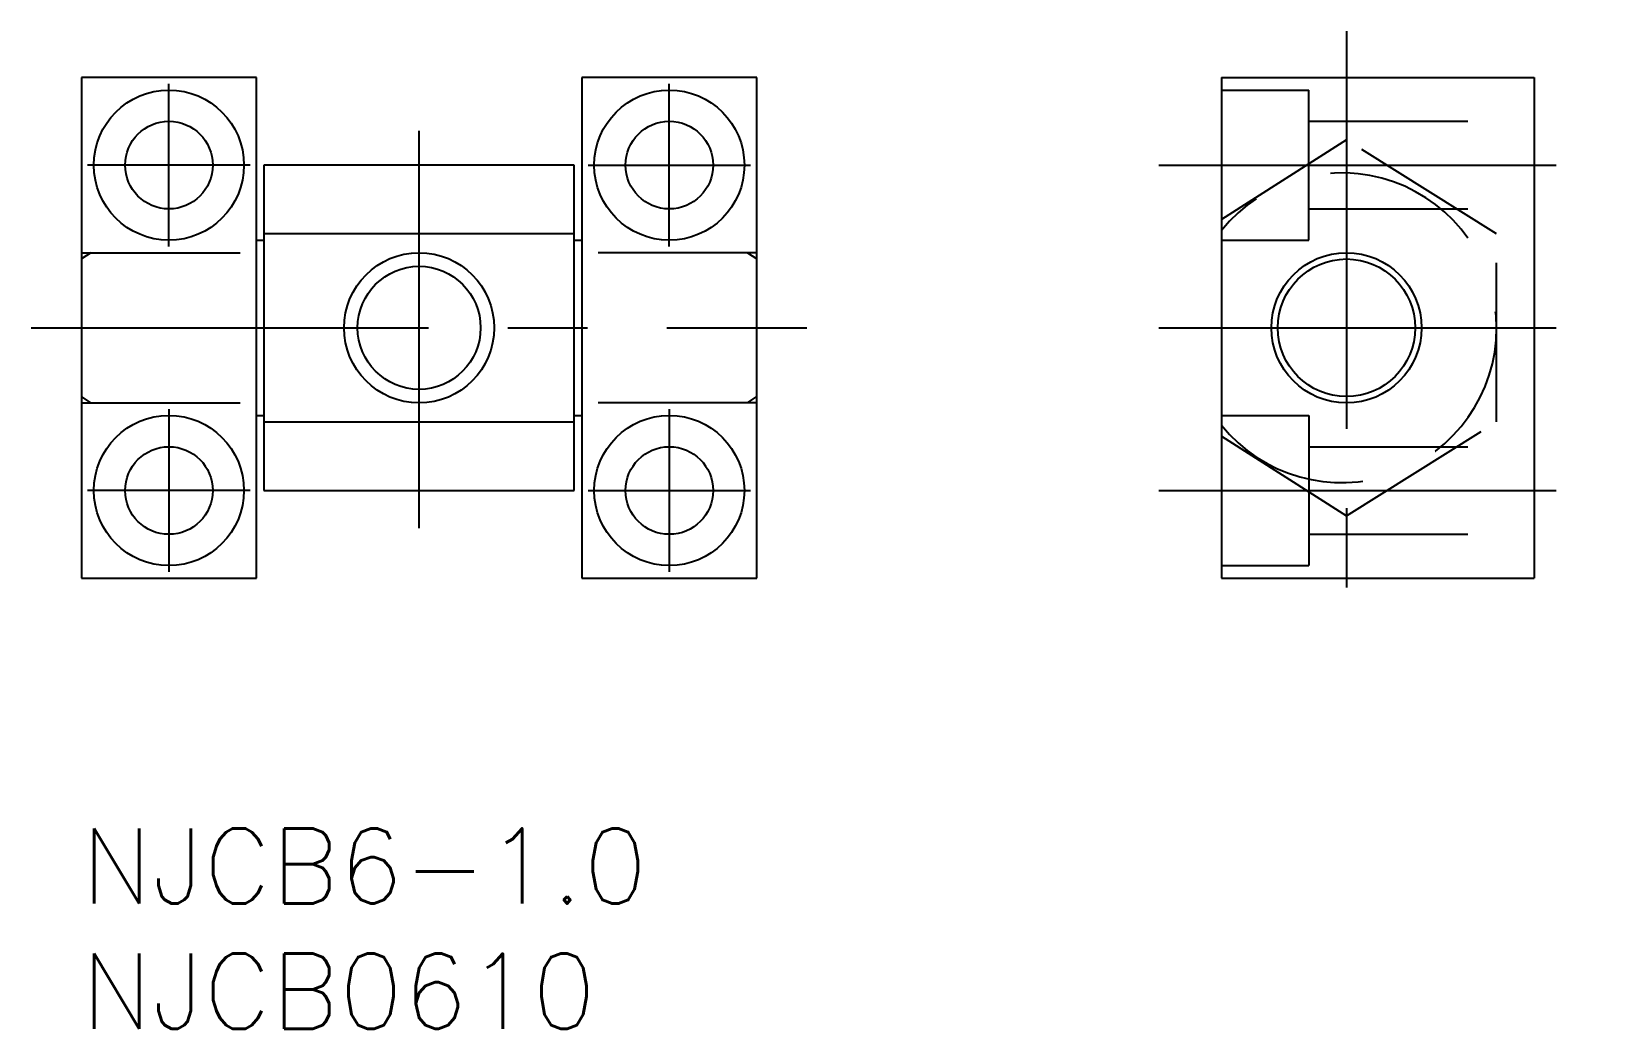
# Model space of a CAD drawing. Extents: x -2 to 60.6, y -8 to 31.8.
import ezdxf

# ---------------------------------------------------------------- set-up
doc = ezdxf.new("R2010")
doc.units = 0
doc.header["$LTSCALE"] = 0.5
doc.linetypes.add('CENTER', pattern=[50.8, 31.75, -6.35, 6.35, -6.35])
doc.linetypes.add('DASHED', pattern=[19.05, 12.7, -6.35])
for name, color, linetype in [('MSM_CENTER', 1, 'CENTER'), ('MSM_CONTINUOUS', 7, 'CONTINUOUS'), ('MSM_DASHED', 4, 'DASHED'), ('MSM_NARROW', 5, 'CONTINUOUS'), ('MSM_PART_NUMBER', 7, 'CONTINUOUS')]:
    doc.layers.add(name, color=color, linetype=linetype)
doc.styles.get("Standard").update_dxf_attribs({"font": 'txt.shx', "height": 1.5, "bigfont": 'bigfont.shx'})

# ---------------------------------------------------------------- blocks, each defined once
blk = doc.blocks.new('*U8')
at = {"layer": 'MSM_PART_NUMBER'}
blk.add_text('NJCB6-1.0', height=3, dxfattribs=at).set_placement((0, -3))
blk = doc.blocks.new('*U9')
at = {"layer": 'MSM_PART_NUMBER'}
blk.add_text('NJCB0610', height=3, dxfattribs=at).set_placement((0, -8))

msp = doc.modelspace()

# ---------------------------------------------------------------- linework, layer by layer
at = {"layer": 'MSM_CENTER'}
for p, q in [((50.564, 31.846), (50.564, 8.154)), ((3.5, 23.25), (3.5, 29.75)), ((23.5, 23.25), (23.5, 29.75)), ((13.5, 12), (13.5, 28)), ((6.75, 26.5), (0.25, 26.5)), ((20.25, 26.5), (26.75, 26.5)), ((43.064, 26.5), (60.564, 26.5)), ((-2, 20), (29, 20)), ((43.064, 20), (60.564, 20)), ((3.5, 16.75), (3.5, 10.25)), ((23.5, 16.75), (23.5, 10.25)), ((6.75, 13.5), (0.25, 13.5)), ((20.25, 13.5), (26.75, 13.5)), ((43.064, 13.5), (60.564, 13.5))]:
    msp.add_line(p, q, dxfattribs=at)
at = {"layer": 'MSM_CONTINUOUS'}
for p, q in [((7, 30), (0, 30)), ((0, 30), (0, 10)), ((7, 10), (7, 30)), ((27, 30), (20, 30)), ((20, 30), (20, 10)), ((27, 10), (27, 30)), ((45.564, 30), (45.564, 10)), ((45.564, 30), (58.064, 30)), ((58.064, 30), (58.064, 10)), ((19.7, 26.5), (7.3, 26.5)), ((7.3, 26.5), (7.3, 13.5)), ((19.7, 13.5), (19.7, 26.5)), ((7, 23.5), (7.3, 23.5)), ((19.7, 23.753), (7.3, 23.753)), ((19.7, 23.5), (20, 23.5)), ((7, 16.5), (7.3, 16.5)), ((19.7, 16.5), (20, 16.5)), ((7.3, 16.247), (19.7, 16.247)), ((7.3, 13.5), (19.7, 13.5)), ((0, 10), (7, 10)), ((20, 10), (27, 10)), ((45.564, 10), (58.062, 10))]:
    msp.add_line(p, q, dxfattribs=at)
for centre, radius in [((3.5, 26.5), 3), ((23.5, 26.5), 3), ((3.5, 26.5), 1.75), ((23.5, 26.5), 1.75), ((13.5, 20), 3), ((50.564, 20), 2.75), ((3.5, 13.5), 3), ((23.5, 13.5), 3), ((3.5, 13.5), 1.75), ((23.5, 13.5), 1.75)]:
    msp.add_circle(centre, radius, dxfattribs=at)
at = {"layer": 'MSM_DASHED'}
for p, q in [((45.564, 29.5), (49.064, 29.5)), ((49.064, 23.5), (49.064, 29.5)), ((49.064, 28.25), (58.064, 28.25)), ((50.564, 27.506), (45.564, 24.33)), ((56.564, 23.753), (50.564, 27.506)), ((49.064, 24.75), (58.064, 24.75)), ((45.564, 23.5), (49.064, 23.5)), ((56.564, 16.247), (56.564, 23.753)), ((0.375, 23), (0, 22.75)), ((0, 23), (7, 23)), ((27, 23), (20, 23)), ((26.625, 23), (27, 22.75)), ((0.375, 17), (0, 17.25)), ((0, 17), (7, 17)), ((27, 17), (20, 17)), ((26.625, 17), (27, 17.25)), ((45.564, 16.5), (49.064, 16.5)), ((49.064, 16.5), (49.064, 10.5)), ((45.564, 15.67), (50.564, 12.494)), ((50.564, 12.494), (56.564, 16.247)), ((49.064, 15.25), (58.064, 15.25)), ((49.064, 11.75), (58.062, 11.75)), ((45.564, 10.5), (49.064, 10.5))]:
    msp.add_line(p, q, dxfattribs=at)
msp.add_arc((50.376, 20), 6.188, 218.96329, 141.03671, dxfattribs=at)
at = {"layer": 'MSM_NARROW'}
for centre, radius in [((50.564, 20), 3), ((13.5, 20), 2.458)]:
    msp.add_circle(centre, radius, dxfattribs=at)

# ---------------------------------------------------------------- block references
at = {"layer": 'MSM_CONTINUOUS'}
for name in ['*U8', '*U9']:
    msp.add_blockref(name, (0, 0), dxfattribs=at)

doc.saveas('drawing.dxf')
